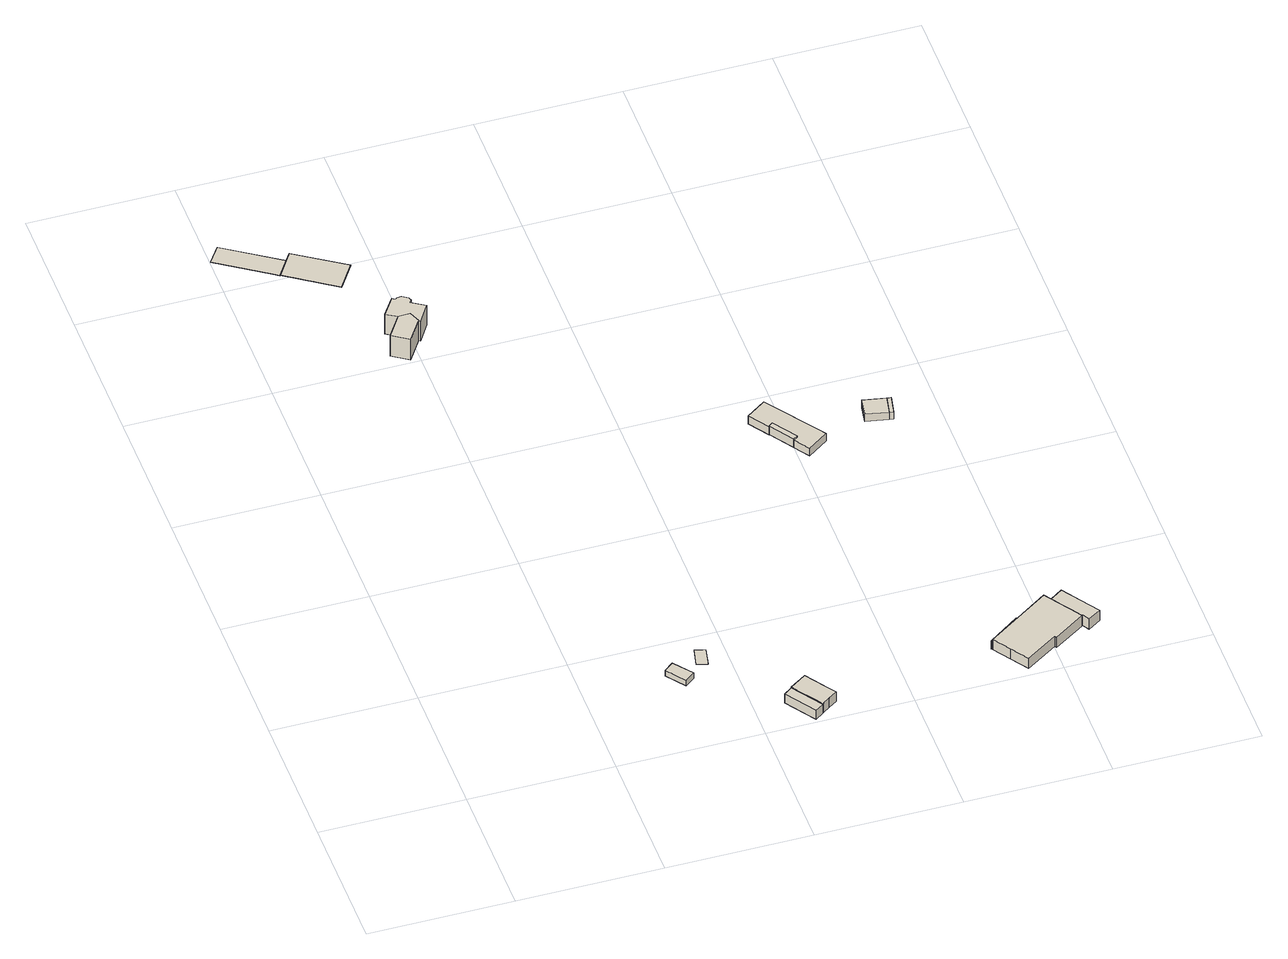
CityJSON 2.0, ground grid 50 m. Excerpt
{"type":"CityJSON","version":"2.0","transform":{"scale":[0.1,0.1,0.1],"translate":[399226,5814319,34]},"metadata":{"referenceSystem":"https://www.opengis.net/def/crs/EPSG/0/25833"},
"CityObjects":{
"building1":{"type":"Building","attributes":{"Gemeindeschluessel":"11000009","BezugspunktDach":"2200","function":"31001_2000","measuredHeight":0.34,"storeysAboveGround":1},"address":[{"country":"Germany","locality":"Berlin","thoroughfareNumber":"212 (7)","thoroughfareName":"Treskowallee"}],"geometry":[{"type":"Solid","lod":"1","boundaries":[[[[0,1,2,3,4]],[[5,6,7,8,9]],[[5,9,4,3]],[[6,5,3,2]],[[7,6,2,1]],[[8,7,1,0]],[[9,8,0,4]]]]}]},
"building2":{"type":"Building","attributes":{"Gemeindeschluessel":"11000009","BezugspunktDach":"2200","function":"31001_2000","measuredHeight":2.33,"storeysAboveGround":1},"address":[{"country":"Germany","locality":"Berlin","thoroughfareNumber":"209 (1)","thoroughfareName":"Treskowallee"}],"geometry":[{"type":"Solid","lod":"1","boundaries":[[[[10,11,12,13]],[[14,15,16,17]],[[14,17,13,12]],[[15,14,12,11]],[[16,15,11,10]],[[17,16,10,13]]]]}]},
"building3":{"type":"Building","attributes":{"Gemeindeschluessel":"11000009","BezugspunktDach":"2200","function":"31001_2000","measuredHeight":0.062,"storeysAboveGround":1},"address":[{"country":"Germany","locality":"Berlin","thoroughfareNumber":"209 (2)","thoroughfareName":"Treskowallee"}],"geometry":[{"type":"Solid","lod":"1","boundaries":[[[[18,19,20,21]],[[22,23,24,25]],[[22,25,21,20]],[[23,22,20,19]],[[24,23,19,18]],[[25,24,18,21]]]]}]},
"building4":{"type":"Building","attributes":{"Gemeindeschluessel":"11000009","BezugspunktDach":"2200","function":"31001_2000","measuredHeight":0.319,"storeysAboveGround":1},"address":[{"country":"Germany","locality":"Berlin","thoroughfareNumber":"212 (6)","thoroughfareName":"Treskowallee"}],"geometry":[{"type":"Solid","lod":"1","boundaries":[[[[26,27,28,29,30]],[[31,32,33,34,35]],[[31,35,30,29]],[[32,31,29,28]],[[33,32,28,27]],[[34,33,27,26]],[[35,34,26,30]]]]}]},
"building5":{"type":"Building","attributes":{"Gemeindeschluessel":"11000009","function":"31001_2000"},"address":[{"country":"Germany","locality":"Berlin","thoroughfareNumber":"212","thoroughfareName":"Treskowallee"}],"children":["building5-1","building5-2"]},
"building5-1":{"type":"BuildingPart","attributes":{"BezugspunktDach":"2200","measuredHeight":11.07,"storeysAboveGround":1},"parents":["building5"],"geometry":[{"type":"Solid","lod":"1","boundaries":[[[[36,37,38,39,40,41,42,43,44,45,46,47,48,49]],[[50,51,52,53,54,55,56,57,58,59,60,61,62,63]],[[50,63,49,48]],[[51,50,48,47]],[[52,51,47,46]],[[53,52,46,45]],[[54,53,45,44]],[[55,54,44,43]],[[56,55,43,42]],[[57,56,42,41]],[[58,57,41,40]],[[59,58,40,39]],[[60,59,39,38]],[[61,60,38,37]],[[62,61,37,36]],[[63,62,36,49]]]]}]},
"building5-2":{"type":"BuildingPart","attributes":{"BezugspunktDach":"2200","measuredHeight":9.74,"storeysAboveGround":1},"parents":["building5"],"geometry":[{"type":"Solid","lod":"1","boundaries":[[[[64,65,66,67,68]],[[61,69,60,70,71]],[[61,71,68,67]],[[69,61,67,66]],[[60,69,66,65]],[[70,60,65,64]],[[71,70,64,68]]]]}]},
"building6":{"type":"Building","attributes":{"Gemeindeschluessel":"11000009","BezugspunktDach":"2200","function":"51009_1610","measuredHeight":4.33,"storeysAboveGround":0},"address":[{"country":"Germany","locality":"Berlin"}],"geometry":[{"type":"Solid","lod":"1","boundaries":[[[[72,73,74,75]],[[76,77,78,79]],[[76,79,75,74]],[[77,76,74,73]],[[78,77,73,72]],[[79,78,72,75]]]]}]},
"building7":{"type":"Building","attributes":{"Gemeindeschluessel":"11000009","BezugspunktDach":"2200","function":"31001_3222","measuredHeight":4.47,"storeysAboveGround":1},"address":[{"country":"Germany","locality":"Berlin","thoroughfareNumber":"211","thoroughfareName":"Treskowallee"}],"geometry":[{"type":"Solid","lod":"1","boundaries":[[[[80,81,82,83,84,85,86,87,88,89,90]],[[91,92,93,94,95,96,97,77,98,99,76]],[[91,76,90,89]],[[92,91,89,88]],[[93,92,88,87]],[[94,93,87,86]],[[95,94,86,85]],[[96,95,85,84]],[[97,96,84,83]],[[77,97,83,82]],[[98,77,82,81]],[[99,98,81,80]],[[76,99,80,90]]]]}]},
"building8":{"type":"Building","attributes":{"Gemeindeschluessel":"11000009","BezugspunktDach":"2200","function":"51009_1610","measuredHeight":3.8,"storeysAboveGround":0},"address":[{"country":"Germany","locality":"Berlin"}],"geometry":[{"type":"Solid","lod":"1","boundaries":[[[[100,101,102,103]],[[104,105,106,107]],[[104,107,103,102]],[[105,104,102,101]],[[106,105,101,100]],[[107,106,100,103]]]]}]},
"building9":{"type":"Building","attributes":{"Gemeindeschluessel":"11000009","BezugspunktDach":"2200","function":"31001_3212","measuredHeight":3.31,"storeysAboveGround":1},"address":[{"country":"Germany","locality":"Berlin","thoroughfareNumber":"209","thoroughfareName":"Treskowallee"}],"geometry":[{"type":"Solid","lod":"1","boundaries":[[[[108,109,110,111,112,113,114,115]],[[116,117,118,119,120,121,122,123]],[[116,123,115,114]],[[117,116,114,113]],[[118,117,113,112]],[[119,118,112,111]],[[120,119,111,110]],[[121,120,110,109]],[[122,121,109,108]],[[123,122,108,115]]]]}]},
"building10":{"type":"Building","attributes":{"Gemeindeschluessel":"11000009","function":"31001_2000"},"address":[{"country":"Germany","locality":"Berlin","thoroughfareNumber":"211P (3)","thoroughfareName":"Treskowallee"}],"children":["building10-1","building10-2","building10-3"]},
"building10-1":{"type":"BuildingPart","attributes":{"BezugspunktDach":"2200","measuredHeight":5.46,"storeysAboveGround":1},"parents":["building10"],"geometry":[{"type":"MultiSurface","lod":"1","boundaries":[[[124,125,126,127,128,129,130,131,132,133]],[[134,135,136,137,138,139,140,141,142,143]],[[144,145,143,133,132]],[[135,134,132,131]],[[136,135,131,130]],[[139,138,128,127]],[[140,139,127,126]],[[141,140,126,125]],[[142,141,125,124]],[[143,142,124,133]],[[134,143,145,144]],[[137,136,130,129]],[[146,147,148,128,138]],[[137,129,148,147]]]}]},
"building10-2":{"type":"BuildingPart","attributes":{"BezugspunktDach":"2200","measuredHeight":3.54,"storeysAboveGround":1},"parents":["building10"],"geometry":[{"type":"MultiSurface","lod":"1","boundaries":[[[145,144,149,150]],[[151,134,143,152]],[[151,152,150,149]],[[134,151,149,144]],[[152,143,145,150]],[[153,143,134,144,145]]]}]},
"building10-3":{"type":"BuildingPart","attributes":{"BezugspunktDach":"2200","measuredHeight":5.44,"storeysAboveGround":1},"parents":["building10"],"geometry":[{"type":"MultiSurface","lod":"1","boundaries":[[[154,155,156,157,158,159,160,161]],[[162,163,164,165,166,138,147,136]],[[162,136,161,160]],[[163,162,160,159]],[[164,163,159,158]],[[165,164,158,157]],[[166,165,157,156]],[[138,166,156,155]],[[148,128,138,155,154]],[[130,129,137,136,147,154,161],[137,129,148,147]],[[147,138,128,148]],[[167,136,137,129,130]],[[148,129,137,147]]]}]},
"building11":{"type":"Building","attributes":{"Gemeindeschluessel":"11000009","BezugspunktDach":"2200","function":"31001_3222","measuredHeight":3.19,"storeysAboveGround":1},"address":[{"country":"Germany","locality":"Berlin","thoroughfareNumber":"211 (1)","thoroughfareName":"Treskowallee"}],"geometry":[{"type":"Solid","lod":"1","boundaries":[[[[168,169,170,171]],[[172,173,174,175]],[[172,175,171,170]],[[173,172,170,169]],[[174,173,169,168]],[[175,174,168,171]]]]}]},
"building12":{"type":"Building","attributes":{"Gemeindeschluessel":"11000009","BezugspunktDach":"2200","function":"51009_1610","measuredHeight":3.03,"storeysAboveGround":0},"address":[{"country":"Germany","locality":"Berlin"}],"geometry":[{"type":"Solid","lod":"1","boundaries":[[[[176,177,169,168]],[[178,179,180,181]],[[178,181,168,169]],[[179,178,169,177]],[[180,179,177,176]],[[181,180,176,168]]]]}]}
},
"vertices":[
[175,2526,9],[194,2513,9],[233,2572,9],[43,2700,9],[2,2642,9],[43,2700,6],[233,2572,6],[194,2513,6],[175,2526,6],[2,2642,6],
[828,286,31],[861,312,31],[810,376,31],[778,351,31],[810,376,7],[861,312,7],[828,286,7],[778,351,7],
[925,360,8],[939,426,8],[904,436,8],[889,370,8],[904,436,7],[939,426,7],[925,360,7],[889,370,7],
[363,2400,10],[421,2488,10],[252,2600,10],[233,2572,10],[194,2513,10],[233,2572,7],[252,2600,7],[421,2488,7],[363,2400,7],[194,2513,7],
[460,2121,98],[460,2120,98],[516,2082,98],[522,2078,98],[564,2143,98],[518,2172,98],[524,2182,98],[520,2195,98],[500,2208,98],[483,2207,98],[478,2201,98],[467,2208,98],[465,2205,98],[424,2145,98],[465,2205,13],[467,2208,13],[478,2201,13],[483,2207,13],[500,2208,13],[520,2195,13],[524,2182,13],[518,2172,13],[564,2143,13],[522,2078,13],[516,2082,13],[460,2120,13],[460,2121,13],[424,2145,13],
[464,2004,101],[516,2082,101],[501,2121,101],[460,2120,101],[408,2041,101],[501,2121,13],[464,2004,13],[408,2041,13],
[1170,2,51],[1200,23,51],[1128,128,51],[1099,107,51],[1128,128,13],[1200,23,13],[1170,2,13],[1099,107,13],
[1146,102,54],[1182,49,54],[1200,23,54],[1204,26,54],[1228,43,54],[1257,63,54],[1239,88,54],[1203,141,54],[1185,167,54],[1156,147,54],[1128,128,54],[1156,147,13],[1185,167,13],[1203,141,13],[1239,88,13],[1257,63,13],[1228,43,13],[1204,26,13],[1182,49,13],[1146,102,13],
[1500,1245,42],[1514,1255,42],[1458,1337,42],[1444,1327,42],[1458,1337,4],[1514,1255,4],[1500,1245,4],[1444,1327,4],
[1444,1327,36],[1458,1337,36],[1514,1255,36],[1500,1245,36],[1536,1193,36],[1608,1242,36],[1465,1445,36],[1396,1397,36],[1465,1445,3],[1608,1242,3],[1536,1193,3],[1500,1245,3],[1514,1255,3],[1458,1337,3],[1444,1327,3],[1396,1397,3],
[1845,74,62],[1886,14,62],[1996,86,62],[2001,80,62],[2110,152,62],[2065,219,62],[2040,256,62],[2023,281,62],[1914,208,62],[1804,134,62],[1914,208,18],[2023,281,18],[2040,256,18],[2065,219,18],[2110,152,18],[2001,80,18],[1996,86,18],[1886,14,18],[1845,74,18],[1804,134,18],[1914,208,53],[1804,134,53],[2090,183,18],[2083,193,18],[2083,193,62],
[1910,216,53],[1800,139,53],[1910,216,18],[1800,139,18],[1804,134,42],
[2083,193,63],[2110,152,63],[2111,153,63],[2126,129,63],[2170,158,63],[2127,221,63],[2083,285,63],[2040,256,63],[2083,285,18],[2127,221,18],[2170,158,18],[2126,129,18],[2111,153,18],[2040,256,38],
[1827,1270,41],[1840,1336,41],[1762,1351,41],[1750,1286,41],[1762,1351,9],[1840,1336,9],[1827,1270,9],[1750,1286,9],
[1841,1267,41],[1854,1333,41],[1840,1336,11],[1854,1333,11],[1841,1267,11],[1827,1270,11]
]}
